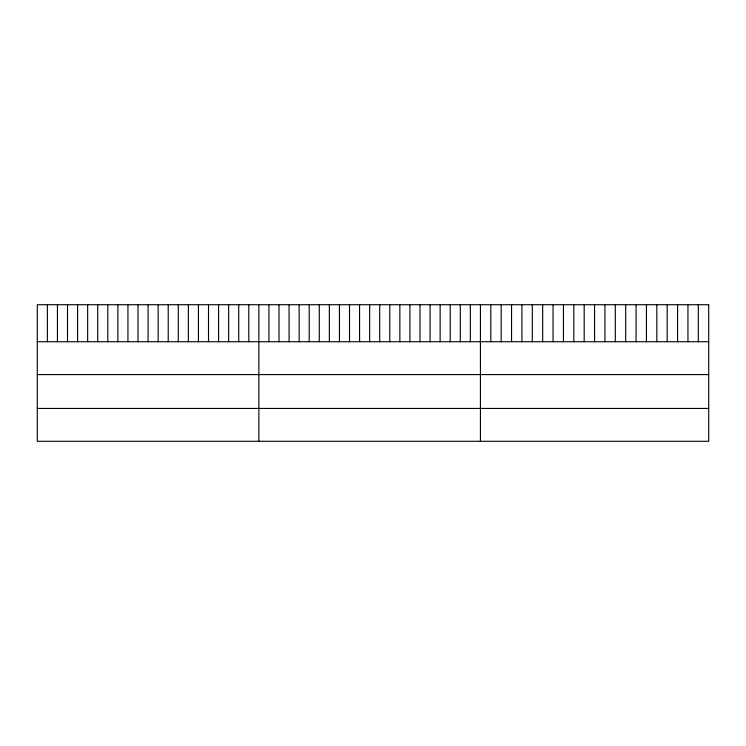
<?xml version="1.0" encoding="UTF-8"?>
<svg xmlns="http://www.w3.org/2000/svg" width="746" height="746" viewBox="0 0 746 746"><rect width="100%" height="100%" fill="white"/><g stroke="black" fill="none" stroke-linecap="round" stroke-linejoin="round"><path stroke-width="1.12" d="M37.3 341.724L708.7 341.724M37.3 374.585L708.7 374.585M37.3 408.435L708.7 408.435M698.321 304.713L698.321 341.724M687.952 304.713L687.952 341.724M677.573 304.713L677.573 341.724M667.194 304.713L667.194 341.724M656.816 304.713L656.816 341.724M646.446 304.713L646.446 341.724M636.068 304.713L636.068 341.724M625.689 304.713L625.689 341.724M615.31 304.713L615.31 341.724M604.941 304.713L604.941 341.724M594.562 304.713L594.562 341.724M584.183 304.713L584.183 341.724M573.814 304.713L573.814 341.724M563.435 304.713L563.435 341.724M553.056 304.713L553.056 341.724M542.678 304.713L542.678 341.724M532.308 304.713L532.308 341.724M521.93 304.713L521.93 341.724M511.551 304.713L511.551 341.724M501.172 304.713L501.172 341.724M490.803 304.713L490.803 341.724M480.424 304.713L480.424 441.287M470.353 304.713L470.353 341.724M460.282 304.713L460.282 341.724M450.211 304.713L450.211 341.724M440.14 304.713L440.14 341.724M430.069 304.713L430.069 341.724M419.998 304.713L419.998 341.724M409.927 304.713L409.927 341.724M399.856 304.713L399.856 341.724M389.785 304.713L389.785 341.724M379.714 304.713L379.714 341.724M369.643 304.713L369.643 341.724M359.572 304.713L359.572 341.724M349.501 304.713L349.501 341.724M339.43 304.713L339.43 341.724M329.359 304.713L329.359 341.724M319.288 304.713L319.288 341.724M309.217 304.713L309.217 341.724M299.146 304.713L299.146 341.724M289.075 304.713L289.075 341.724M279.004 304.713L279.004 341.724M268.933 304.713L268.933 341.724M258.862 304.713L258.862 441.287M248.791 304.713L248.791 341.724M238.72 304.713L238.72 341.724M228.649 304.713L228.649 341.724M218.578 304.713L218.578 341.724M208.507 304.713L208.507 341.724M198.436 304.713L198.436 341.724M188.365 304.713L188.365 341.724M178.294 304.713L178.294 341.724M168.223 304.713L168.223 341.724M158.152 304.713L158.152 341.724M148.081 304.713L148.081 341.724M138.01 304.713L138.01 341.724M127.939 304.713L127.939 341.724M117.868 304.713L117.868 341.724M107.797 304.713L107.797 341.724M97.726 304.713L97.726 341.724M87.655 304.713L87.655 341.724M77.584 304.713L77.584 341.724M67.513 304.713L67.513 341.724M57.442 304.713L57.442 341.724M47.371 304.713L47.371 341.724M708.7 304.713L37.3 304.713L37.3 441.287L708.7 441.287L708.7 304.713"/></g></svg>
